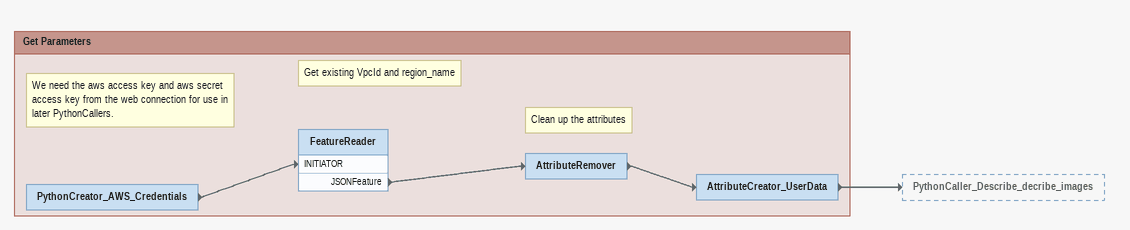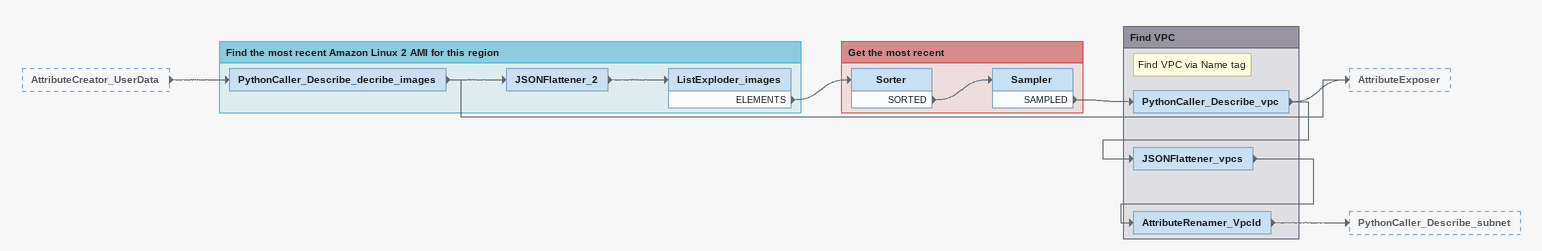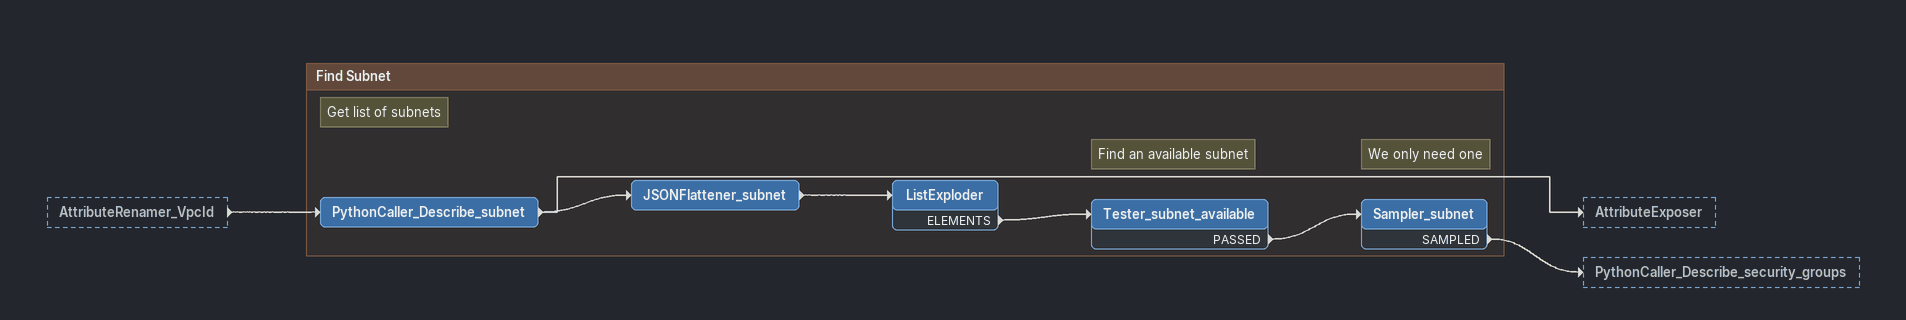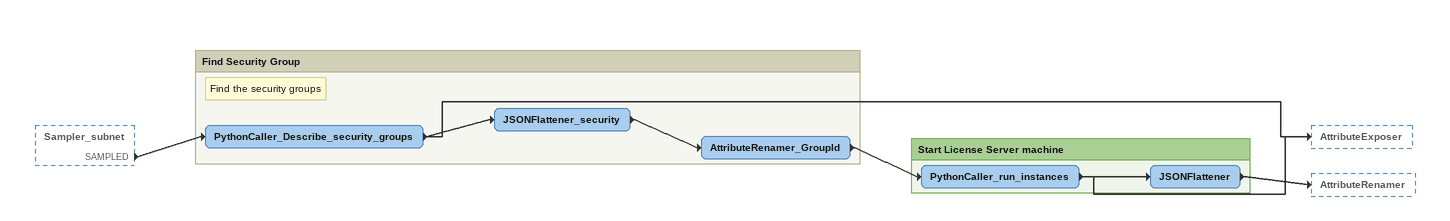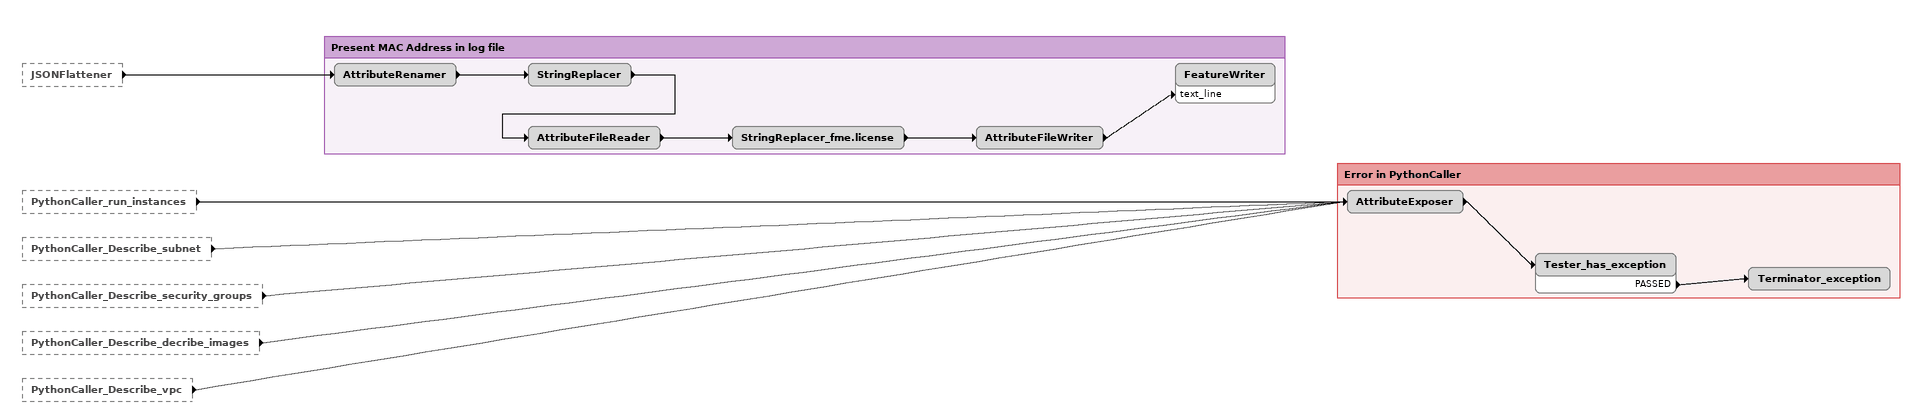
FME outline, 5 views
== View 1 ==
Bookmark: Get Parameters
Note: We need the aws access key and aws secret access key from the web connection for use in later PythonCallers.
PythonCreator_AWS_Credentials
    -> FeatureReader [INITIATOR]
Note: Get existing VpcId and region_name
FeatureReader
    JSONFeature -> AttributeRemover
Note: Clean up the attributes
AttributeRemover
    -> AttributeCreator_UserData
AttributeCreator_UserData
    -> PythonCaller_Describe_decribe_images

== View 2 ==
AttributeCreator_UserData [outside]
    -> PythonCaller_Describe_decribe_images

Bookmark: Find the most recent Amazon Linux 2 AMI for this region
PythonCaller_Describe_decribe_images
    -> JSONFlattener_2
    -> AttributeExposer
JSONFlattener_2
    -> ListExploder_images
ListExploder_images
    ELEMENTS -> Sorter

Bookmark: Get the most recent
Sorter
    SORTED -> Sampler
Sampler
    SAMPLED -> PythonCaller_Describe_vpc

Bookmark: Find VPC
Note: Find VPC via Name tag
PythonCaller_Describe_vpc
    -> JSONFlattener_vpcs
    -> AttributeExposer
JSONFlattener_vpcs
    -> AttributeRenamer_VpcId
AttributeRenamer_VpcId
    -> PythonCaller_Describe_subnet

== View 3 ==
AttributeRenamer_VpcId [outside]
    -> PythonCaller_Describe_subnet

Bookmark: Find Subnet
Note: Get list of subnets
PythonCaller_Describe_subnet
    -> JSONFlattener_subnet
    -> AttributeExposer
JSONFlattener_subnet
    -> ListExploder
ListExploder
    ELEMENTS -> Tester_subnet_available
Note: Find an available subnet
Tester_subnet_available
    PASSED -> Sampler_subnet
Note: We only need one
Sampler_subnet
    SAMPLED -> PythonCaller_Describe_security_groups

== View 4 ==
Sampler_subnet [outside]
    SAMPLED -> PythonCaller_Describe_security_groups

Bookmark: Find Security Group
Note: Find the security groups
PythonCaller_Describe_security_groups
    -> JSONFlattener_security
    -> AttributeExposer
JSONFlattener_security
    -> AttributeRenamer_GroupId
AttributeRenamer_GroupId
    -> PythonCaller_run_instances

Bookmark: Start License Server machine
PythonCaller_run_instances
    -> JSONFlattener
    -> AttributeExposer
JSONFlattener
    -> AttributeRenamer

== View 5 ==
JSONFlattener [outside]
    -> AttributeRenamer
PythonCaller_run_instances [outside]
    -> AttributeExposer
PythonCaller_Describe_subnet [outside]
    -> AttributeExposer
PythonCaller_Describe_security_groups [outside]
    -> AttributeExposer
PythonCaller_Describe_decribe_images [outside]
    -> AttributeExposer
PythonCaller_Describe_vpc [outside]
    -> AttributeExposer

Bookmark: Present MAC Address in log file
AttributeRenamer
    -> StringReplacer
StringReplacer
    -> AttributeFileReader
AttributeFileReader
    -> StringReplacer_fme.license
StringReplacer_fme.license
    -> AttributeFileWriter
AttributeFileWriter
    -> FeatureWriter [text_line]
FeatureWriter

Bookmark: Error in PythonCaller
AttributeExposer
    -> Tester_has_exception
Tester_has_exception
    PASSED -> Terminator_exception
Terminator_exception
